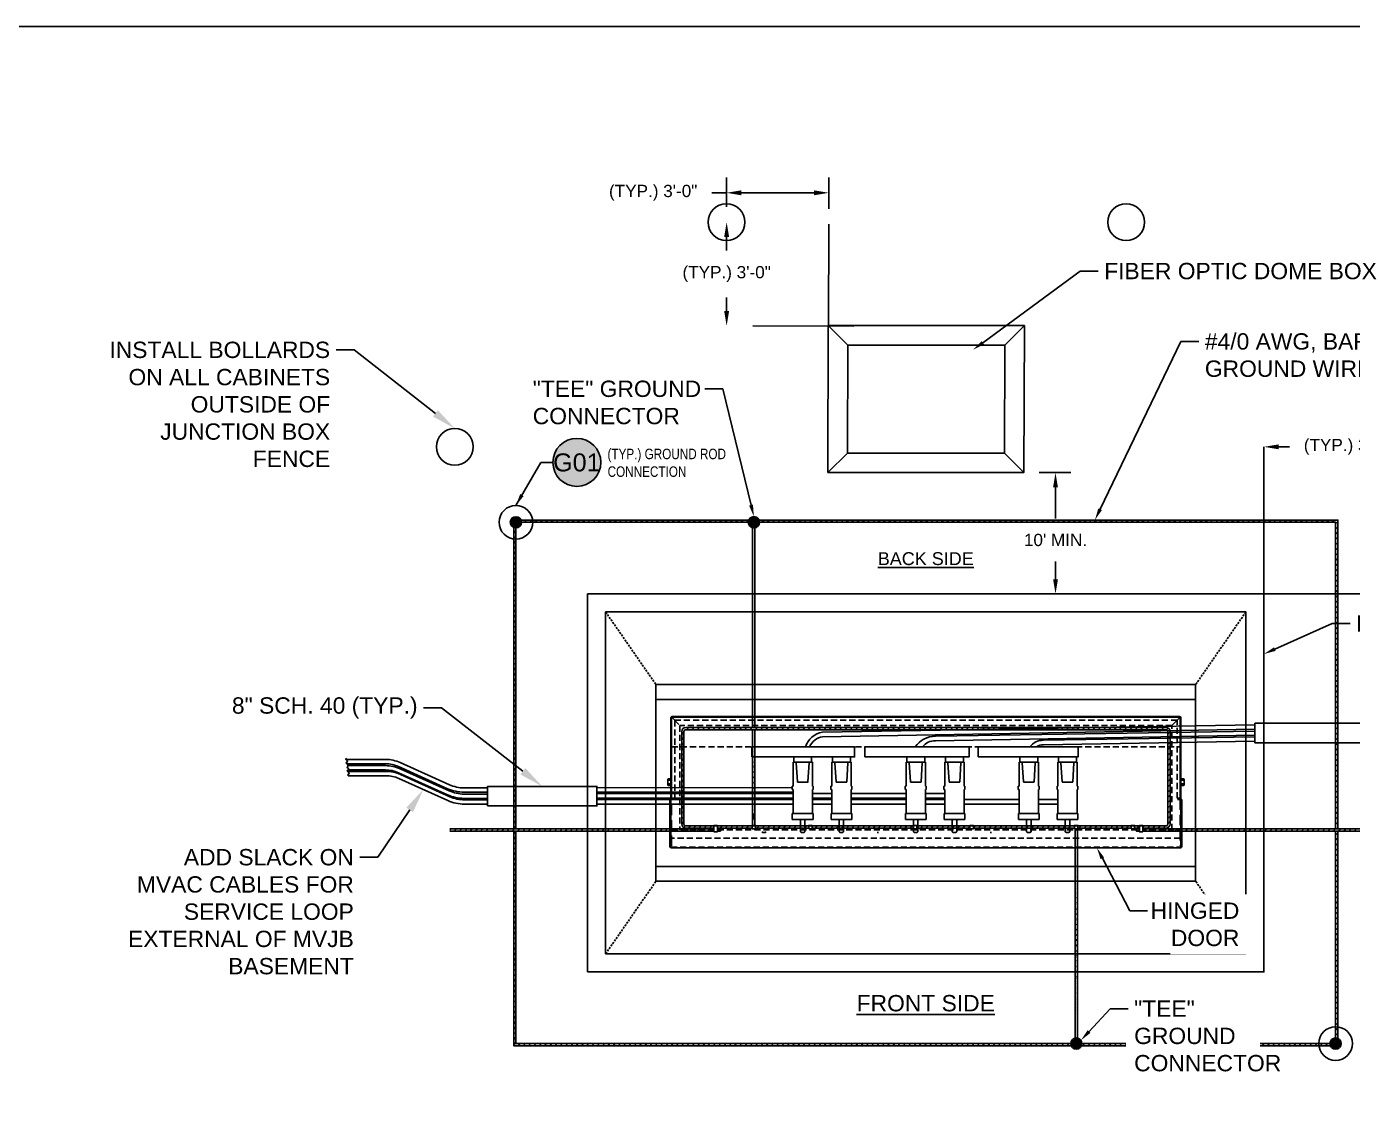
# Model space of a CAD drawing. Header units: feet. Extents: x -689 to 1837, y -511 to 1546.
# Drawn here: x 250.2 to 412.5, y 745.8 to 877.4 of the extents above; entities that cross this region are included whole.
import ezdxf
from ezdxf import colors
from ezdxf.entities.mleader import LeaderData, LeaderLine
from ezdxf.enums import TextEntityAlignment as Align
from ezdxf.math import Vec2, Vec3

# ---------------------------------------------------------------- set-up
doc = ezdxf.new("R2010")
doc.units = ezdxf.units.FT
doc.header["$MEASUREMENT"] = 0
doc.set_wipeout_variables(frame=1)
doc.linetypes.add('HIDDEN', pattern=[0.375, 0.25, -0.125])
for name, color, linetype in [('E-CABL-ACF', 1, 'AC_CABLE_FEEDER'), ('E-CABL-UG4', 64, 'GROUND_WIRE_G4'), ('E-COND-PVC', 4, 'Continuous'), ('E-DETL', 7, 'Continuous'), ('E-DETL-6', 7, 'Continuous'), ('E-EQPM-ENCL', 8, 'Continuous'), ('E-EQPM-HRDW', 16, 'Continuous'), ('E-GRND', 3, 'Continuous'), ('G-ANNO-TEXT', 1, 'Continuous'), ('XREF', 7, 'Continuous')]:
    doc.layers.add(name, color=color, linetype=linetype)
doc.layers.add('G-NPLT', color=67, linetype='Continuous', plot=False)
doc.styles.add('FSLR_SubTitle', font='arial.ttf', dxfattribs={"height": 0.1875})
doc.styles.add('NEI-A', font='arial.ttf')
doc.styles.get("Standard").update_dxf_attribs({"font": 'arial.ttf'})
doc.linetypes.add('AC_CABLE_FEEDER', pattern='A,0.2,-0.05,0,-0.05,0.2,-0.12,["ACF",Standard,S=0.1,R=0,X=-0.05,Y=-0.05],-0.3,0.2,-0.05,0,-0.05', length=1.22)
doc.linetypes.add('GROUND_WIRE_G4', pattern='A,1,-0.2,["G4",Standard,S=0.1,R=0,X=-0.1,Y=-0.05],-0.2', length=1.4)
doc.dimstyles.new('NEI-A', dxfattribs={"dimtxt": 0.1, "dimasz": 0.125, "dimexe": 0.0625, "dimexo": 0.0625, "dimgap": 0.0625, "dimtad": 0, "dimtih": 1, "dimtoh": 1, "dimdec": 4, "dimzin": 3, "dimdsep": 46, "dimlunit": 4, "dimtxsty": 'NEI-A', "dimcen": 0, "dimadec": 0, "dimazin": 0, "dimtfac": 0.75, "dimtdec": 4, "dimtofl": 0, "dimtmove": 0, "dimatfit": 3, "dimfxl": 1, "dimfrac": 1, "dimtolj": 1, "dimtzin": 0, "dimarcsym": 0})
pattern_1 = [(45, (339.8235, 661.44634), (-0.3229016, 0.3229016), [])]

# ---------------------------------------------------------------- blocks, each defined once
blk = doc.blocks.new('*U5')
blk.add_wipeout([(0, 0.1), (0.58, 0.1), (0.58, -0.97), (0, -0.97)])
at = {"layer": 'E-GRND'}
blk.add_lwpolyline([(0, 0.1), (0.58, 0.1), (0.58, -0.97), (0, -0.97)], close=True, dxfattribs=at)
blk = doc.blocks.new('*U4')
blk.add_wipeout([(0, -0.48), (0.58, -0.48), (0.58, 0.1), (0, 0.1)])
at = {"layer": 'E-GRND'}
blk.add_lwpolyline([(0, -0.48), (0.58, -0.48), (0.58, 0.1), (0, 0.1)], close=True, dxfattribs=at)
blk = doc.blocks.new('GRND_ROD')
at = {"linetype": 'Continuous'}
h = blk.add_hatch(color=256, dxfattribs=at)
edge = h.paths.add_edge_path()
edge.add_arc((0, 0), 0.0312, 0, 360)
for radius in [0.0937, 0.0312]:
    blk.add_circle((0, 0), radius, dxfattribs=at)
blk = doc.blocks.new('*D24')
at = {"layer": 'Defpoints', "color": 0, "transparency": 16777216}
for p in [(401.64, 825.91), (420.92, 825.91), (420.92, 825.91)]:
    blk.add_point(p, dxfattribs=at)
at = {"layer": 'G-ANNO-TEXT', "color": 0, "lineweight": -2, "transparency": 16777216}
for p, q in [((403.44, 825.91), (404.76, 825.91)), ((419.12, 825.91), (419.09, 825.91))]:
    blk.add_line(p, q, dxfattribs=at)
at = {"layer": 'G-ANNO-TEXT', "color": 0, "transparency": 16777216}
for points in [[(403.44, 826.21), (403.44, 825.61), (401.64, 825.91)], [(419.12, 826.21), (419.12, 825.61), (420.92, 825.91)]]:
    blk.add_solid(points, dxfattribs=at)
at = {"layer": 'G-ANNO-TEXT', "color": 0, "transparency": 16777216, "insert": (411.92, 825.91), "char_height": 1.5, "attachment_point": 5, "style": 'NEI-A'}
blk.add_mtext('\\A1;(TYP.) 3\'-0"', dxfattribs=at)
blk = doc.blocks.new('*D29')
at = {"layer": 'Defpoints', "color": 0, "transparency": 16777216}
for p in [(372.25, 822.75), (370.73, 807.91), (376.13, 807.91)]:
    blk.add_point(p, dxfattribs=at)
at = {"layer": 'G-ANNO-TEXT', "color": 0, "lineweight": -2, "transparency": 16777216}
for p, q in [((374.12, 822.75), (378, 822.75)), ((376.13, 820.95), (376.13, 817.14)), ((376.13, 809.71), (376.13, 811.86)), ((372.6, 807.91), (378, 807.91))]:
    blk.add_line(p, q, dxfattribs=at)
at = {"layer": 'G-ANNO-TEXT', "color": 0, "transparency": 16777216}
for points in [[(375.83, 820.95), (376.43, 820.95), (376.13, 822.75)], [(375.83, 809.71), (376.43, 809.71), (376.13, 807.91)]]:
    blk.add_solid(points, dxfattribs=at)
at = {"layer": 'G-ANNO-TEXT', "color": 0, "transparency": 16777216, "insert": (376.13, 814.5), "char_height": 1.5, "attachment_point": 5, "style": 'NEI-A'}
blk.add_mtext("\\A1;10' MIN.", dxfattribs=at)
blk = doc.blocks.new('*D30')
at = {"layer": 'Defpoints', "color": 0, "transparency": 16777216}
for p in [(348.38, 857), (335.86, 853.4), (348.38, 853.18)]:
    blk.add_point(p, dxfattribs=at)
at = {"layer": 'G-ANNO-TEXT', "color": 0, "lineweight": -2, "transparency": 16777216}
for p, q in [((335.86, 855.27), (335.86, 858.87)), ((348.38, 855.05), (348.38, 858.87)), ((335.86, 857), (334.06, 857)), ((346.58, 857), (337.66, 857))]:
    blk.add_line(p, q, dxfattribs=at)
at = {"layer": 'G-ANNO-TEXT', "color": 0, "transparency": 16777216}
for points in [[(337.66, 857.3), (337.66, 856.7), (335.86, 857)], [(346.58, 857.3), (346.58, 856.7), (348.38, 857)]]:
    blk.add_solid(points, dxfattribs=at)
at = {"layer": 'G-ANNO-TEXT', "color": 0, "transparency": 16777216, "insert": (326.89, 857), "char_height": 1.5, "attachment_point": 5, "style": 'NEI-A'}
blk.add_mtext('\\A1;(TYP.) 3\'-0"', dxfattribs=at)
blk = doc.blocks.new('*D31')
at = {"layer": 'Defpoints', "color": 0, "transparency": 16777216}
for p in [(335.86, 853.4), (335.88, 840.73), (335.88, 840.73)]:
    blk.add_point(p, dxfattribs=at)
at = {"layer": 'G-ANNO-TEXT', "color": 0, "lineweight": -2, "transparency": 16777216}
for p, q in [((337.74, 853.4), (337.76, 853.4)), ((335.88, 851.6), (335.88, 849.92)), ((335.88, 842.53), (335.88, 844.2))]:
    blk.add_line(p, q, dxfattribs=at)
at = {"layer": 'G-ANNO-TEXT', "color": 0, "transparency": 16777216}
for points in [[(335.58, 851.6), (336.18, 851.6), (335.88, 853.4)], [(335.58, 842.53), (336.18, 842.53), (335.88, 840.73)]]:
    blk.add_solid(points, dxfattribs=at)
at = {"layer": 'G-ANNO-TEXT', "color": 0, "transparency": 16777216, "insert": (335.88, 847.06), "char_height": 1.5, "attachment_point": 5, "style": 'NEI-A'}
blk.add_mtext('\\A1;(TYP.) 3\'-0"', dxfattribs=at)
blk = doc.blocks.new('*U14')
h = blk.add_hatch(color=255)
h.dxf.hatch_style = 1
edge = h.paths.add_edge_path()
edge.add_arc((0.375, 0), 0.25, 0, 360)
at = {"color": 7, "linetype": 'Continuous'}
blk.add_line((0.125, 0), (0, 0), dxfattribs=at)
at = {"color": 153}
blk.add_circle((0.375, 0), 0.25, dxfattribs=at)
at = {"color": 7, "style": 'NEI-A', "width": 0.8}
for tag, p in [('DETAIL_TITLE_001', (0.701, 0.033)), ('DETAIL_TITLE_002', (0.701, -0.151))]:
    blk.add_attdef(tag, p, '', height=0.109, dxfattribs=at)
at = {"color": 153, "style": 'NEI-A'}
blk.add_attdef('DETAIL_NO', text='', height=0.188, dxfattribs=at).set_placement((0.375, 0), align=Align.MIDDLE_CENTER)
at = {"color": 6, "style": 'NEI-A', "width": 0.8}
blk.add_attdef('(EXXXX)_001', (0.699, -0.44), '', height=0.109, dxfattribs=at)
at = {"color": 7, "linetype": 'Continuous'}
blk.add_leader([(-0.261, -0.449), (0, 0)], dimstyle='NEI-A', override={"dimgap": 0.046875, "dimtad": 0, "dimclrd": 7, "dimfrac": 1}, dxfattribs=at)

msp = doc.modelspace()

# ---------------------------------------------------------------- hatches: boundary and pattern name
at = {"layer": 'E-CABL-UG4', "linetype": 'Continuous'}
h = msp.add_hatch(dxfattribs=at)
h.set_pattern_fill('ANSI31', color=256, scale=3.653215)
h.set_pattern_definition([(45, (278.89617, 697.23076), (-0.3229016, 0.3229016), [])])
h.paths.add_polyline_path([(330.88947, 791.56632, 0.414213562), (330.38715, 791.06401), (330.38715, 779.73904, 0.414213562), (330.88947, 779.23672), (389.64067, 779.23672, 0.414213562), (390.14299, 779.73904), (390.14299, 791.06401, 0.414213562), (389.64067, 791.56632)])
h.paths.add_polyline_path([(389.64067, 791.29233, -0.414213562), (389.869, 791.06401), (389.869, 779.73904, -0.414213562), (389.64067, 779.51071), (330.88947, 779.51071, -0.414213562), (330.66114, 779.73904), (330.66114, 791.06401, -0.414213562), (330.88947, 791.29233)], flags=16)
at = {"layer": 'E-DETL-6'}
h = msp.add_hatch(dxfattribs=at)
h.set_pattern_fill('ANSI31', color=64, scale=3.653215)
h.set_pattern_definition([(45, (339.8235, 710.39457), (-0.3229016, 0.3229016), [])])
h.paths.add_polyline_path([(386.02363, 779.14539), (410.68069, 779.14539), (410.68069, 816.94899), (309.81713, 816.94899), (309.81713, 752.60503), (410.68069, 752.60503), (410.68069, 778.8714), (386.02363, 778.8714)])
h.paths.add_polyline_path([(386.02363, 779.14539), (410.4067, 779.14539), (410.4067, 816.675), (310.09113, 816.675), (310.09113, 752.87902), (410.4067, 752.87902), (410.4067, 778.8714), (386.02363, 778.8714)], flags=17)
h = msp.add_hatch(dxfattribs=at)
h.set_pattern_fill('ANSI31', color=64, scale=3.653215)
h.set_pattern_definition([(45, (282.16425, 624.16647), (-0.3229016, 0.3229016), [])])
edge = h.paths.add_edge_path()
edge.add_line((335.1124, 778.8714), (335.1124, 779.14539))
edge.add_line((335.1124, 779.14539), (301.98935, 779.14539))
edge.add_arc((302.03859, 779.0769), 0.08436, 125.7114329, 234.2885671)
edge.add_arc((301.94011, 778.9399), 0.08436, -54.2885671, 54.2885671, ccw=False)
edge.add_line((301.98935, 778.8714), (335.1124, 778.8714))
at = {"layer": 'E-GRND'}
h = msp.add_hatch(color=256, dxfattribs=at)
edge = h.paths.add_edge_path()
edge.add_arc((339.2127, 816.675), 0.6868, 0, 360)
h = msp.add_hatch(color=256, dxfattribs=at)
edge = h.paths.add_edge_path()
edge.add_arc((378.67455, 752.87902), 0.6868, 0, 360)

# ---------------------------------------------------------------- linework, layer by layer
at = {"layer": 'E-CABL-ACF', "linetype": 'Continuous'}
msp.add_line((344.009, 782.18811), (319.99595, 782.18676), dxfattribs=at)
at = {"layer": 'E-CABL-ACF', "linetype": 'Continuous', "flags": 128}
for points in [[(347.59878, 790.97926), (400.53257, 791.88444)], [(347.60834, 790.43136), (400.53257, 791.35469)], [(361.43763, 790.48994), (400.53257, 791.12921)], [(361.44719, 789.94204), (400.53257, 790.59932)], [(343.90861, 784.19888), (319.99595, 784.17919)], [(344.009, 783.65093), (319.99595, 783.64897)], [(339.33786, 783.46739), (319.99595, 783.42496)], [(339.33786, 782.91923), (319.99595, 782.89452)], [(339.33786, 782.73596), (319.99595, 782.71715)], [(344.009, 783.4676), (339.33786, 783.46739)], [(344.009, 782.91951), (339.33786, 782.91923)], [(344.009, 782.7362), (339.33786, 782.73596)], [(348.74526, 783.46782), (346.37229, 783.46771)], [(348.74526, 782.91979), (346.37229, 782.91965)], [(348.74526, 782.73645), (346.37229, 782.73632)], [(348.74526, 782.18838), (346.37229, 782.18825)], [(357.84332, 783.46823), (351.10854, 783.46792)], [(357.84332, 782.92034), (351.10854, 782.91994)], [(357.84332, 782.73691), (351.10854, 782.73657)], [(357.84332, 782.18889), (351.10854, 782.18851)], [(362.57958, 783.46845), (360.2066, 783.46834)], [(362.57958, 782.92062), (360.2066, 782.92048)], [(362.57958, 782.73716), (360.2066, 782.73703)], [(362.57958, 782.18916), (360.2066, 782.18903)], [(371.67764, 782.73762), (364.94286, 782.73728)], [(371.67764, 782.18967), (364.94286, 782.18929)], [(376.4139, 782.73787), (374.04092, 782.73775)], [(376.4139, 782.18994), (374.04092, 782.18981)]]:
    msp.add_lwpolyline(points, dxfattribs=at)
for points in [[(372.98419, 789.18262, -0.247160523), (374.65674, 789.98981), (400.53257, 790.42329)], [(373.81331, 789.18262, -0.197813242), (374.66906, 789.44196), (400.53257, 789.89318)]]:
    msp.add_lwpolyline(points, format="xyb", dxfattribs=at)
at = {"layer": 'E-CABL-ACF', "linetype": 'Continuous'}
for centre, radius, start, end in [((348.02888, 788.40973), 2.60527, 99.502345, 162.7427072), ((347.99935, 788.28979), 2.17698, 100.3470904, 155.7872494), ((361.41543, 787.52453), 2.96549, 89.5709828, 146.0044923), ((361.40407, 787.9529), 1.98961, 88.7579637, 141.8245493)]:
    msp.add_arc(centre, radius, start, end, dxfattribs=at)
at = {"layer": 'E-CABL-UG4', "linetype": 'Continuous', "flags": 128}
for points in [[(339.06386, 791.56632), (339.06386, 816.675)], [(339.33786, 791.56632), (339.33786, 816.675)]]:
    msp.add_lwpolyline(points, dxfattribs=at)
msp.add_lwpolyline([(389.64067, 779.23672, 0.414213562), (390.14299, 779.73904), (390.14299, 791.06401, 0.414213562), (389.64067, 791.56632), (330.88947, 791.56632, 0.414213562), (330.38715, 791.06401), (330.38715, 779.73904, 0.414213562), (330.88947, 779.23672)], format="xyb", close=True, dxfattribs=at)
at = {"layer": 'E-COND-PVC'}
for points in [[(400.53257, 789.68951), (413.90142, 789.68951), (413.90142, 792.07571), (400.53257, 792.07571)], [(306.6271, 781.96664), (319.99595, 781.96664), (319.99595, 784.35284), (306.6271, 784.35284)]]:
    msp.add_lwpolyline(points, close=True, dxfattribs=at)
at = {"layer": 'E-DETL', "color": 41}
for p, q in [((344.009, 784.37895), (344.009, 787.31954)), ((344.009, 787.31954), (346.37229, 787.31954)), ((346.37229, 784.37895), (346.37229, 787.31954)), ((348.74526, 784.37895), (348.74526, 787.31954)), ((348.74526, 787.31954), (351.10854, 787.31954)), ((351.10854, 784.37895), (351.10854, 787.31954)), ((357.84332, 784.37895), (357.84332, 787.31954)), ((357.84332, 787.31954), (360.2066, 787.31954)), ((360.2066, 784.37895), (360.2066, 787.31954)), ((362.57958, 784.37895), (362.57958, 787.31954)), ((362.57958, 787.31954), (364.94286, 787.31954)), ((364.94286, 784.37895), (364.94286, 787.31954)), ((371.67764, 784.37895), (371.67764, 787.31954)), ((371.67764, 787.31954), (374.04092, 787.31954)), ((374.04092, 784.37895), (374.04092, 787.31954)), ((376.4139, 784.37895), (376.4139, 787.31954)), ((376.4139, 787.31954), (378.77718, 787.31954)), ((378.77718, 784.37895), (378.77718, 787.31954)), ((343.90861, 783.95803), (343.90861, 784.37895)), ((343.90861, 784.37895), (344.009, 784.37895)), ((344.009, 783.95803), (343.90861, 783.95803)), ((344.009, 781.01745), (344.009, 783.95803)), ((346.47268, 784.37895), (346.37229, 784.37895)), ((346.37229, 781.01745), (346.37229, 783.95803)), ((346.37229, 783.95803), (346.47268, 783.95803)), ((346.47268, 783.95803), (346.47268, 784.37895)), ((348.64487, 783.95803), (348.64487, 784.37895)), ((348.64487, 784.37895), (348.74526, 784.37895)), ((348.74526, 783.95803), (348.64487, 783.95803)), ((348.74526, 781.01745), (348.74526, 783.95803)), ((351.20894, 784.37895), (351.10854, 784.37895)), ((351.10854, 781.01745), (351.10854, 783.95803)), ((351.10854, 783.95803), (351.20894, 783.95803)), ((351.20894, 783.95803), (351.20894, 784.37895)), ((357.74293, 783.95803), (357.74293, 784.37895)), ((357.74293, 784.37895), (357.84332, 784.37895)), ((357.84332, 783.95803), (357.74293, 783.95803)), ((357.84332, 781.01745), (357.84332, 783.95803)), ((360.307, 784.37895), (360.2066, 784.37895)), ((360.2066, 781.01745), (360.2066, 783.95803)), ((360.2066, 783.95803), (360.307, 783.95803)), ((360.307, 783.95803), (360.307, 784.37895)), ((362.47918, 783.95803), (362.47918, 784.37895)), ((362.47918, 784.37895), (362.57958, 784.37895)), ((362.57958, 783.95803), (362.47918, 783.95803)), ((362.57958, 781.01745), (362.57958, 783.95803)), ((365.04325, 784.37895), (364.94286, 784.37895)), ((364.94286, 781.01745), (364.94286, 783.95803)), ((364.94286, 783.95803), (365.04325, 783.95803)), ((365.04325, 783.95803), (365.04325, 784.37895)), ((371.57725, 783.95803), (371.57725, 784.37895)), ((371.57725, 784.37895), (371.67764, 784.37895)), ((371.67764, 783.95803), (371.57725, 783.95803)), ((371.67764, 781.01745), (371.67764, 783.95803)), ((374.14131, 784.37895), (374.04092, 784.37895)), ((374.04092, 781.01745), (374.04092, 783.95803)), ((374.04092, 783.95803), (374.14131, 783.95803)), ((374.14131, 783.95803), (374.14131, 784.37895)), ((376.3135, 783.95803), (376.3135, 784.37895)), ((376.3135, 784.37895), (376.4139, 784.37895)), ((376.4139, 783.95803), (376.3135, 783.95803)), ((376.4139, 781.01745), (376.4139, 783.95803)), ((378.87757, 784.37895), (378.77718, 784.37895)), ((378.77718, 781.01745), (378.77718, 783.95803)), ((378.77718, 783.95803), (378.87757, 783.95803)), ((378.87757, 783.95803), (378.87757, 784.37895)), ((343.91633, 781.01745), (346.46496, 781.01745)), ((343.91633, 780.28761), (343.91633, 781.01745)), ((348.65258, 781.01745), (351.20122, 781.01745)), ((348.65258, 780.28761), (348.65258, 781.01745)), ((351.20122, 781.01745), (351.20122, 780.28761)), ((357.75064, 781.01745), (360.29928, 781.01745)), ((357.75064, 780.28761), (357.75064, 781.01745)), ((360.29928, 781.01745), (360.29928, 780.28761)), ((362.4869, 781.01745), (365.03554, 781.01745)), ((362.4869, 780.28761), (362.4869, 781.01745)), ((371.58496, 781.01745), (374.1336, 781.01745)), ((371.58496, 780.28761), (371.58496, 781.01745)), ((374.1336, 781.01745), (374.1336, 780.28761)), ((376.32122, 781.01745), (378.86986, 781.01745)), ((376.32122, 780.28761), (376.32122, 781.01745)), ((348.65258, 780.28761), (351.20122, 780.28761)), ((374.1336, 780.28761), (371.58496, 780.28761))]:
    msp.add_line(p, q, dxfattribs=at)
at = {"layer": 'E-DETL', "color": 41, "linetype": 'Continuous', "flags": 128}
for points in [[(346.28489, 787.88317), (346.26828, 787.93291), (346.21854, 787.94943), (344.16275, 787.94943), (344.11301, 787.93291), (344.0964, 787.88317)], [(346.28489, 787.88317), (346.28489, 787.38579), (346.26828, 787.33605), (346.21854, 787.31954), (344.16275, 787.31954), (344.11301, 787.33605), (344.0964, 787.38579), (344.0964, 787.88317)], [(351.02115, 787.88317), (351.00454, 787.93291), (350.9548, 787.94943), (348.89901, 787.94943), (348.84927, 787.93291), (348.83266, 787.88317)], [(351.02115, 787.88317), (351.02115, 787.38579), (351.00454, 787.33605), (350.9548, 787.31954), (348.89901, 787.31954), (348.84927, 787.33605), (348.83266, 787.38579), (348.83266, 787.88317)], [(360.11921, 787.88317), (360.1026, 787.93291), (360.05286, 787.94943), (357.99707, 787.94943), (357.94733, 787.93291), (357.93072, 787.88317)], [(360.11921, 787.88317), (360.11921, 787.38579), (360.1026, 787.33605), (360.05286, 787.31954), (357.99707, 787.31954), (357.94733, 787.33605), (357.93072, 787.38579), (357.93072, 787.88317)], [(364.85547, 787.88317), (364.83885, 787.93291), (364.78911, 787.94943), (362.73332, 787.94943), (362.68359, 787.93291), (362.66697, 787.88317)], [(364.85547, 787.88317), (364.85547, 787.38579), (364.83885, 787.33605), (364.78911, 787.31954), (362.73332, 787.31954), (362.68359, 787.33605), (362.66697, 787.38579), (362.66697, 787.88317)], [(373.95353, 787.88317), (373.93691, 787.93291), (373.88718, 787.94943), (371.83138, 787.94943), (371.78165, 787.93291), (371.76503, 787.88317)], [(373.95353, 787.88317), (373.95353, 787.38579), (373.93691, 787.33605), (373.88718, 787.31954), (371.83138, 787.31954), (371.78165, 787.33605), (371.76503, 787.38579), (371.76503, 787.88317)], [(378.68978, 787.88317), (378.67317, 787.93291), (378.62343, 787.94943), (376.56764, 787.94943), (376.5179, 787.93291), (376.50129, 787.88317)], [(378.68978, 787.88317), (378.68978, 787.38579), (378.67317, 787.33605), (378.62343, 787.31954), (376.56764, 787.31954), (376.5179, 787.33605), (376.50129, 787.38579), (376.50129, 787.88317)]]:
    msp.add_lwpolyline(points, dxfattribs=at)
at = {"layer": 'E-DETL', "color": 9, "flags": 128}
for points in [[(344.31197, 787.31954), (344.37822, 787.28631), (344.39483, 787.23657), (344.54404, 784.89887), (344.57717, 784.86574), (345.82063, 784.86574), (345.83724, 784.89887), (345.98646, 787.23657), (346.00307, 787.28631), (346.06932, 787.31954)], [(349.04822, 787.31954), (349.11447, 787.28631), (349.13109, 787.23657), (349.2803, 784.89887), (349.31343, 784.86574), (350.55689, 784.86574), (350.5735, 784.89887), (350.72272, 787.23657), (350.73933, 787.28631), (350.80558, 787.31954)], [(358.14628, 787.31954), (358.21253, 787.28631), (358.22915, 787.23657), (358.37836, 784.89887), (358.41149, 784.86574), (359.65495, 784.86574), (359.67156, 784.89887), (359.82078, 787.23657), (359.83739, 787.28631), (359.90364, 787.31954)], [(362.88254, 787.31954), (362.94879, 787.28631), (362.9654, 787.23657), (363.11462, 784.89887), (363.14775, 784.86574), (364.39121, 784.86574), (364.40782, 784.89887), (364.55704, 787.23657), (364.57365, 787.28631), (364.6399, 787.31954)], [(371.9806, 787.31954), (372.04685, 787.28631), (372.06346, 787.23657), (372.21268, 784.89887), (372.24581, 784.86574), (373.48927, 784.86574), (373.50588, 784.89887), (373.6551, 787.23657), (373.67171, 787.28631), (373.73796, 787.31954)], [(376.71686, 787.31954), (376.78311, 787.28631), (376.79972, 787.23657), (376.94894, 784.89887), (376.98206, 784.86574), (378.22552, 784.86574), (378.24214, 784.89887), (378.39135, 787.23657), (378.40797, 787.28631), (378.47422, 787.31954)]]:
    msp.add_lwpolyline(points, dxfattribs=at)
at = {"layer": 'E-DETL', "color": 41, "flags": 128}
for points in [[(344.91665, 778.77104), (344.91665, 780.28761)], [(349.65291, 778.77104), (349.65291, 780.28761)], [(350.20089, 778.77104), (350.20089, 780.28761)], [(363.48723, 778.77104), (363.48723, 780.28761)], [(364.03521, 778.77104), (364.03521, 780.28761)], [(372.58529, 778.77104), (372.58529, 780.28761)], [(373.13327, 778.77104), (373.13327, 780.28761)], [(377.32155, 778.77104), (377.32155, 780.28761)]]:
    msp.add_lwpolyline(points, dxfattribs=at)
at = {"layer": 'E-DETL', "color": 41}
for centre, start, end in [((349.9269, 779.18706), 236.6312374, 303.3686946), ((354.28871, 779.18706), 270.0000021, 291.5111882), ((363.76122, 779.18706), 236.6312374, 303.3686946), ((368.12302, 779.18706), 270.0000021, 291.5111882), ((372.85928, 779.18706), 236.6312374, 303.3686946)]:
    msp.add_arc(centre, 0.49814, start, end, dxfattribs=at)
at = {"layer": 'E-DETL-6', "color": 64, "linetype": 'Continuous', "flags": 128}
for points in [[(410.68069, 779.14539), (410.68069, 816.94899), (309.81713, 816.94899), (309.81713, 779.14539)], [(410.4067, 779.14539), (410.4067, 816.675), (310.09113, 816.675), (310.09113, 779.14539)], [(301.98935, 778.8714), (335.1124, 778.8714), (335.1124, 779.14539), (301.98935, 779.14539)], [(309.81713, 778.8714), (309.81713, 752.60503), (410.68069, 752.60503), (410.68069, 778.8714)], [(310.09113, 778.8714), (310.09113, 752.87902), (410.4067, 752.87902), (410.4067, 778.8714)]]:
    msp.add_lwpolyline(points, dxfattribs=at)
at = {"layer": 'E-EQPM-ENCL'}
for points in [[(318.85884, 761.64674), (401.63898, 761.64674), (401.63898, 807.90728), (318.85884, 807.90728)], [(321.07167, 763.85956), (399.42616, 763.85956), (399.42616, 805.69445), (321.07167, 805.69445)], [(327.22865, 772.7375), (393.28049, 772.7375), (393.28049, 796.81651), (327.22865, 796.81651)]]:
    msp.add_lwpolyline(points, close=True, dxfattribs=at)
at = {"layer": 'E-EQPM-ENCL', "linetype": 'HIDDEN'}
for points in [[(321.07167, 805.69445), (327.22865, 796.81651)], [(399.42616, 805.69445), (393.28049, 796.81651)], [(321.07167, 763.85956), (327.22865, 772.7375)], [(399.42616, 763.85956), (393.28049, 772.7375)]]:
    msp.add_lwpolyline(points, dxfattribs=at)
at = {"layer": 'E-EQPM-ENCL'}
for points in [[(393.28049, 794.98646), (327.22865, 794.98646)], [(393.28049, 774.55987), (327.22865, 774.55987)]]:
    msp.add_lwpolyline(points, dxfattribs=at)
at = {"layer": 'E-EQPM-ENCL', "color": 7, "ltscale": 5}
for points in [[(391.38431, 777.09039), (391.46728, 777.09039), (391.46728, 792.77452), (391.45067, 792.84088), (391.40093, 792.874), (391.33458, 792.89061), (329.19546, 792.89061), (329.12911, 792.874), (329.07937, 792.84088), (329.06286, 792.77452), (329.06286, 777.09039)], [(329.14572, 782.74397), (329.14572, 792.79114), (329.19546, 792.82426), (391.33458, 792.82426), (391.38431, 792.77452), (391.38431, 782.74397)], [(329.06286, 785.27367), (328.71469, 785.27367), (328.66495, 785.22393), (328.66495, 784.52759), (328.71469, 784.47785), (329.06286, 784.47785)], [(328.66495, 785.22393), (328.70974, 785.10794), (328.66495, 784.99195)], [(328.66495, 784.75957), (328.70974, 784.64358), (328.66495, 784.52759)], [(328.70974, 785.10794), (329.06286, 785.10794)], [(328.70974, 784.64358), (329.06286, 784.64358)], [(391.46728, 785.27367), (391.81545, 785.27367), (391.86519, 785.22393), (391.86519, 784.52759), (391.81545, 784.47785), (391.46728, 784.47785)], [(391.8204, 785.10794), (391.46728, 785.10794)], [(391.8204, 784.64358), (391.46728, 784.64358)], [(391.86519, 785.22393), (391.8204, 785.10794), (391.86519, 784.99195)], [(391.86519, 784.75957), (391.8204, 784.64358), (391.86519, 784.52759)], [(331.19051, 782.74397), (328.94677, 782.74397), (328.94677, 776.95769), (328.96338, 776.89144), (329.06286, 776.8417), (391.46728, 776.8417), (391.51702, 776.85821), (391.56675, 776.89144), (391.58327, 776.95769), (391.58327, 782.74397), (391.04933, 782.74397)]]:
    msp.add_lwpolyline(points, dxfattribs=at)
at = {"layer": 'E-EQPM-ENCL', "linetype": 'HIDDEN', "ltscale": 3}
for points in [[(391.46728, 782.89318), (391.00302, 782.89318), (391.01963, 792.44297), (329.52702, 792.44297), (329.52702, 782.89318), (329.06286, 782.89318)], [(390.37303, 779.03019), (390.37303, 791.79637), (330.15711, 791.79637), (330.15711, 779.03019)], [(329.14572, 789.18262), (391.38431, 789.18262)], [(329.02964, 782.74397), (329.02964, 776.92456), (329.06286, 776.90795), (391.46728, 776.90795), (391.5004, 776.92456), (391.5004, 782.74397)], [(329.14572, 779.03019), (391.38431, 779.03019)], [(391.38431, 778.0022), (329.14572, 778.0022)]]:
    msp.add_lwpolyline(points, dxfattribs=at)
at = {"layer": 'E-EQPM-ENCL', "linetype": 'HIDDEN', "ltscale": 5}
for points in [[(329.18358, 792.81635), (330.15711, 791.79637)], [(390.37303, 791.79637), (391.36775, 792.79109)], [(329.06286, 777.09039), (329.14572, 777.09039), (329.14572, 782.74397)], [(391.38431, 782.74397), (391.38431, 777.09039)]]:
    msp.add_lwpolyline(points, dxfattribs=at)
at = {"layer": 'E-EQPM-ENCL'}
for centre in [(335.86095, 853.39674), (384.77654, 853.39674), (302.6094, 825.90728)]:
    msp.add_circle(centre, 2.25, dxfattribs=at)
at = {"layer": 'E-EQPM-HRDW'}
for points in [[(350.69365, 838.35664), (348.31844, 840.74887)], [(350.65799, 825.1411), (348.24861, 822.74887)], [(369.87401, 825.1411), (372.24922, 822.74887)]]:
    msp.add_lwpolyline(points, dxfattribs=at)
at = {"layer": 'E-GRND'}
for centre in [(339.2127, 816.675), (378.67455, 752.87902)]:
    msp.add_circle(centre, 0.6868, dxfattribs=at)
at = {"layer": 'G-ANNO-TEXT', "flags": 128}
for points in [[(348.37576, 853.17887), (348.32781, 840.8187)], [(351.43604, 840.67904), (339.07587, 840.72699)], [(401.63898, 807.90728), (401.63898, 825.90728)], [(401.63898, 807.90728), (420.92183, 807.90728)]]:
    msp.add_lwpolyline(points, dxfattribs=at)
at = {"layer": 'G-ANNO-TEXT'}
for points in [[(289.35337, 787.80957), (289.25142, 787.67059), (289.48613, 787.45362), (289.30208, 787.19984), (289.47306, 787.04328)], [(289.47306, 787.04328), (289.58049, 786.9227), (289.42943, 786.64995), (289.65498, 786.48098), (289.45107, 786.20302), (289.68578, 785.98604), (289.50174, 785.73227), (289.67272, 785.57571)]]:
    msp.add_lwpolyline(points, dxfattribs=at)
at = {"layer": 'G-NPLT'}
msp.add_lwpolyline([(0, 877.3502), (496, 877.3502), (496, 436.069), (0, 436.069)], close=True, dxfattribs=at)
at = {"layer": 'XREF'}
for points in [[(338.97885, 787.95486), (351.53683, 787.95486), (351.53683, 789.18262), (338.97885, 789.18262)], [(352.81316, 787.95486), (365.54541, 787.95486), (365.54541, 789.18262), (352.81316, 789.18262)], [(366.64748, 787.95486), (378.89971, 787.95486), (378.89971, 789.18262), (366.64748, 789.18262)]]:
    msp.add_lwpolyline(points, close=True, dxfattribs=at)

# ---------------------------------------------------------------- block references
at = {"layer": 'E-GRND', "xscale": 21.97774015987638, "yscale": 21.97774015987638, "zscale": 21.97774015987638, "rotation": 270}
for p in [(310.09113, 816.675), (410.4067, 752.87902)]:
    msp.add_blockref('GRND_ROD', p, dxfattribs=at)
at = {"layer": 'G-ANNO-TEXT'}
ref = msp.add_blockref('*U14', (313.1485, 824.00277), dxfattribs=dict(at, xscale=11.736022391656, yscale=11.736022391656, zscale=11.736022391656))
ref.add_attrib('DETAIL_NO', 'G01', dxfattribs={"layer": '0', "color": 153, "height": 2.200504, "style": 'NEI-A'}).set_placement((317.54951, 824.00277), align=Align.MIDDLE_CENTER)
ref.add_attrib('DETAIL_TITLE_001', '(TYP.) GROUND ROD', (321.2984, 824.39588), dxfattribs={"layer": '0', "color": 7, "height": 1.2836274, "style": 'NEI-A', "width": 0.8})
ref.add_attrib('DETAIL_TITLE_002', 'CONNECTION', (321.31381, 822.23373), dxfattribs={"layer": '0', "color": 7, "height": 1.283627, "style": 'NEI-A', "width": 0.8})

# ---------------------------------------------------------------- texts
at = {"layer": 'G-ANNO-TEXT', "attachment_point": 5}
for s, width, insert, char_height, style in [('{\\LBACK SIDE}', 21.3304224, (360.24891, 812.21325), 1.5748859, 'FSLR_SubTitle'), ('{\\LFRONT SIDE }', 21.6924528, (360.24891, 757.80321), 2, 'NEI-A')]:
    msp.add_mtext_dynamic_manual_height_columns(s, width=width, gutter_width=4.59342, heights=[0], dxfattribs=dict(at, insert=insert, char_height=char_height, style=style))

# ---------------------------------------------------------------- dimensions: what is measured, and where the dimension line sits
at = {"layer": 'G-ANNO-TEXT'}
for base, p1, p2, picture, middle in [((348.37576, 856.99526), (335.86095, 853.39674), (348.37576, 853.17887), '*D30', (326.89451, 856.99526)), ((420.92183, 825.90728), (401.63898, 825.90728), (420.92183, 825.90728), '*D24', (411.92183, 825.90728))]:
    dim = msp.add_linear_dim(base=base, p1=p1, p2=p2, text='(TYP.) 3\'-0"', dimstyle='NEI-A', override={"dimscale": 30, "dimtxt": 0.05, "dimasz": 0.06}, dxfattribs=at)
    dim.commit()
    dim.dimension.update_dxf_attribs({"geometry": picture, "text_midpoint": middle, "dimtype": 160})
for base, p1, p2, text, picture, middle in [((335.88163, 840.72725), (335.86095, 853.39674), (335.88163, 840.72725), '(TYP.) 3\'-0"', '*D31', (335.88163, 847.062)), ((376.12589, 807.90728), (372.24922, 822.74887), (370.72613, 807.90728), "10' MIN.", '*D29', (376.12589, 814.49625))]:
    dim = msp.add_linear_dim(base=base, p1=p1, p2=p2, angle=90, text=text, dimstyle='NEI-A', override={"dimscale": 30, "dimtxt": 0.05, "dimasz": 0.06}, dxfattribs=at)
    dim.commit()
    dim.dimension.update_dxf_attribs({"geometry": picture, "text_midpoint": middle, "dimtype": 160})

# ---------------------------------------------------------------- next in the draw order: block references
at = {"layer": 'E-DETL-6', "xscale": 0.7306429730208028, "yscale": 0.7306429730208028, "zscale": 0.7306429730208028}
for name, p in [('*U5', (334.32693, 779.51071)), ('*U4', (338.99118, 779.51071)), ('*U4', (345.92315, 779.51071)), ('*U4', (365.65051, 779.51071)), ('*U4', (378.4459, 779.51071)), ('*U4', (385.37787, 779.51071))]:
    msp.add_blockref(name, p, dxfattribs=at)

# ---------------------------------------------------------------- next in the draw order: leaders
at = {"layer": 'G-ANNO-TEXT'}
ml = msp.add_multileader_mtext('Standard', dxfattribs=at)
ml.set_content('\\pxsm1;#4/0 AWG, BARE CU STRANDED GROUND WIRE RING', color=256, style='NEI-A')
ml.set_leader_properties()
ml.build(insert=Vec2(0, 0))
ml.multileader.update_dxf_attribs({"dogleg_length": 3, "arrow_head_size": 1.46129})
ctx = ml.context
ctx.base_point, ctx.char_height, ctx.arrow_head_size, ctx.landing_gap_size, ctx.plane_origin = Vec3(393.67557, 838.79185), 2, 1.46129, 0.73064, Vec3(355.90082, 797.17161)
notes = []
notes.append((ctx, [(0, (1, 1, 0), (391.48364, 838.79185), (1, 0), 2.19193, [(0, [(380.95025, 816.94899)], 0, [])])]))
ctx.mtext.insert, ctx.mtext.width, ctx.mtext.line_spacing_factor, ctx.mtext.flow_direction = Vec3(394.40621, 839.80891), 45.4352473, 0.6, 5
ctx.mtext.has_bg_fill, ctx.mtext.bg_color, ctx.mtext.bg_scale_factor, ctx.mtext.bg_transparency, ctx.mtext.use_window_bg_color = 1, -1073741824, 1.5, 0, 1
ml = msp.add_multileader_mtext('Standard', dxfattribs=at)
ml.set_content('\\pxsm1,qr;INSTALL BOLLARDS ON ALL CABINETS OUTSIDE OF JUNCTION BOX FENCE', color=256, style='NEI-A')
ml.set_leader_properties()
ml.build(insert=Vec2(0, 0))
ml.multileader.update_dxf_attribs({"dogleg_length": 2.19193, "arrow_head_size": 3})
ctx = ml.context
ctx.base_point, ctx.char_height, ctx.arrow_head_size, ctx.landing_gap_size, ctx.plane_origin = Vec3(260.01528, 837.76096), 2, 3, 0.73064, Vec3(269.24576, 823.09689)
ctx.text_align_type = 2
notes.append((ctx, [(1, (1, 1, 0), (290.28105, 837.76096), (-1, 0), 2.19193, [(0, [(302.6094, 828.15728)], 0, [])])]))
ctx.mtext.insert, ctx.mtext.width, ctx.mtext.alignment, ctx.mtext.line_spacing_factor, ctx.mtext.flow_direction = Vec3(287.35848, 838.77801), 27.763125, 3, 0.6, 5
ctx.mtext.has_bg_fill, ctx.mtext.bg_color, ctx.mtext.bg_scale_factor, ctx.mtext.bg_transparency, ctx.mtext.use_window_bg_color = 1, -1073741824, 1.5, 0, 1
ml = msp.add_multileader_mtext('Standard', dxfattribs=at)
ml.set_content('\\pxsm1;"TEE" GROUND CONNECTOR', color=256, style='NEI-A')
ml.set_leader_properties()
ml.build(insert=Vec2(0, 0))
ml.multileader.update_dxf_attribs({"dogleg_length": 3, "arrow_head_size": 1.46129})
ctx = ml.context
ctx.base_point, ctx.char_height, ctx.arrow_head_size, ctx.landing_gap_size, ctx.plane_origin = Vec3(311.41991, 832.99627), 2, 1.46129, 0.73064, Vec3(318.39377, 797.17161)
notes.append((ctx, [(1, (1, 1, 0), (335.40737, 832.99627), (-1, 0), 2.19193, [(0, [(339.2127, 817.3618)], 0, [])])]))
ctx.mtext.insert, ctx.mtext.width, ctx.mtext.defined_height, ctx.mtext.line_spacing_factor, ctx.mtext.flow_direction = Vec3(312.15055, 834.01332), 21.1877388, 5.10369, 0.6, 5
ctx.mtext.has_bg_fill, ctx.mtext.bg_color, ctx.mtext.bg_scale_factor, ctx.mtext.bg_transparency, ctx.mtext.use_window_bg_color = 1, -1073741824, 1.5, 0, 1
ml = msp.add_multileader_mtext('Standard', dxfattribs=at)
ml.set_content('\\pxsm1;FIBERGLASS RISER ', color=256, style='NEI-A')
ml.set_leader_properties()
ml.build(insert=Vec2(0, 0))
ml.multileader.update_dxf_attribs({"dogleg_length": 3, "arrow_head_size": 1.46129})
ctx = ml.context
ctx.base_point, ctx.char_height, ctx.arrow_head_size, ctx.landing_gap_size, ctx.plane_origin = Vec3(412.18232, 804.27264), 2, 1.46129, 0.73064, Vec3(380.4062, 780.22699)
notes.append((ctx, [(0, (1, 1, 0), (409.99039, 804.27264), (1, 0), 2.19193, [(0, [(401.63898, 800.55911)], 0, [])])]))
ctx.mtext.insert, ctx.mtext.width, ctx.mtext.line_spacing_factor, ctx.mtext.flow_direction = Vec3(412.91296, 805.28969), 33.5387814, 0.6, 5
ctx.mtext.has_bg_fill, ctx.mtext.bg_color, ctx.mtext.bg_scale_factor, ctx.mtext.bg_transparency, ctx.mtext.use_window_bg_color = 1, -1073741824, 1.5, 0, 1
ml = msp.add_multileader_mtext('Standard', dxfattribs=at)
ml.set_content('\\pxsm1,qr;ADD SLACK ON MVAC CABLES FOR SERVICE LOOP EXTERNAL OF MVJB BASEMENT', color=256, style='NEI-A')
ml.set_leader_properties()
ml.build(insert=Vec2(0, 0))
ml.multileader.update_dxf_attribs({"dogleg_length": 3, "arrow_head_size": 3})
ctx = ml.context
ctx.base_point, ctx.char_height, ctx.arrow_head_size, ctx.landing_gap_size, ctx.plane_origin = Vec3(262.25793, 775.66956), 2, 3, 0.73064, Vec3(226.37405, 773.30841)
ctx.text_align_type = 2
notes.append((ctx, [(1, (1, 1, 0), (293.17581, 775.66956), (-1, 0), 2.19193, [(0, [(298.76605, 783.96192)], 0, [])])]))
ctx.mtext.insert, ctx.mtext.width, ctx.mtext.alignment, ctx.mtext.line_spacing_factor, ctx.mtext.flow_direction = Vec3(290.25324, 776.68662), 28.4857481, 3, 0.6, 5
ctx.mtext.has_bg_fill, ctx.mtext.bg_color, ctx.mtext.bg_scale_factor, ctx.mtext.bg_transparency, ctx.mtext.use_window_bg_color = 1, -1073741824, 1.5, 0, 1
ml = msp.add_multileader_mtext('Standard', dxfattribs=at)
ml.set_content('\\pxsm1,qr;HINGED DOOR', color=256, style='NEI-A')
ml.set_leader_properties()
ml.build(insert=Vec2(0, 0))
ml.multileader.update_dxf_attribs({"dogleg_length": 3, "arrow_head_size": 1.46129})
ctx = ml.context
ctx.base_point, ctx.char_height, ctx.arrow_head_size, ctx.landing_gap_size, ctx.plane_origin = Vec3(387.40494, 769.1227), 2, 1.46129, 0.73064, Vec3(449.8309, 742.2695)
ctx.text_align_type = 2
notes.append((ctx, [(1, (1, 1, 0), (385.21301, 769.1227), (1, 0), 2.19193, [(0, [(381.18636, 776.8417)], 0, [])])]))
ctx.mtext.insert, ctx.mtext.width, ctx.mtext.defined_height, ctx.mtext.alignment, ctx.mtext.line_spacing_factor, ctx.mtext.flow_direction = Vec3(398.62944, 770.13975), 7.4311327, 1.99048, 3, 0.6, 5
ctx.mtext.has_bg_fill, ctx.mtext.bg_color, ctx.mtext.bg_scale_factor, ctx.mtext.bg_transparency, ctx.mtext.use_window_bg_color = 1, -1073741824, 1.5, 0, 1
for ctx, leaders in notes:
    for number, flags, end, landing, length, lines in leaders:
        leader = LeaderData()
        leader.index, (leader.has_last_leader_line, leader.has_dogleg_vector, leader.attachment_direction) = number, flags
        leader.last_leader_point, leader.dogleg_vector, leader.dogleg_length = Vec3(end), Vec3(landing), length
        for number, points, colour, breaks in lines:
            line = LeaderLine()
            line.index, line.vertices, line.color, line.breaks = number, Vec3.list(points), colors.encode_raw_color(colour), breaks
            leader.lines.append(line)
        ctx.leaders.append(leader)

# ---------------------------------------------------------------- next in the draw order: hatches: boundary and pattern name
at = {"layer": 'E-DETL-6'}
h = msp.add_hatch(dxfattribs=at)
h.set_pattern_fill('ANSI31', color=64, scale=3.653215)
h.set_pattern_definition(pattern_1)
edge = h.paths.add_edge_path()
edge.add_line((339.33786, 779.58378), (339.33786, 791.29233))
edge.add_line((339.06386, 779.58378), (339.06386, 791.29233))
h = msp.add_hatch(dxfattribs=at)
h.set_pattern_fill('ANSI31', color=64, scale=3.653215)
h.set_pattern_definition(pattern_1)
edge = h.paths.add_edge_path()
edge.add_line((378.80153, 752.87902), (378.80153, 779.16366))
edge.add_line((378.52754, 752.87902), (378.52754, 779.16366))
h = msp.add_hatch(dxfattribs=at)
h.set_pattern_fill('ANSI31', color=64, scale=3.653215)
h.set_pattern_definition([(45, (276.711, 624.16647), (-0.3229016, 0.3229016), [])])
edge = h.paths.add_edge_path()
edge.add_arc((418.75698, 778.9399), 0.08436, 125.7114329, 234.2885671, ccw=False)
edge.add_arc((418.6585, 779.0769), 0.08436, 305.7114329, 414.2885671)
edge.add_line((418.70774, 779.14539), (386.02363, 779.14539))
edge.add_line((386.02363, 779.14539), (386.02363, 778.8714))
edge.add_line((386.02363, 778.8714), (418.70774, 778.8714))

# ---------------------------------------------------------------- next in the draw order: linework, layer by layer
at = {"layer": 'E-CABL-ACF', "linetype": 'Continuous', "flags": 128}
for points in [[(289.27854, 787.64552), (294.13972, 787.64552, -0.106093529), (295.93845, 787.2595), (301.95131, 784.55416, 0.106093529), (303.75004, 784.16815), (306.6271, 784.16815)], [(289.38757, 787.12156), (294.13972, 787.11617, -0.106093529), (295.72126, 786.77676), (301.73411, 784.07142, 0.106093529), (303.75004, 783.6388), (306.6271, 783.6388)], [(289.47236, 786.18334), (294.17809, 786.18334, -0.106093529), (295.97682, 785.79732), (301.98968, 783.09198, 0.106093529), (303.78841, 782.70597), (306.6271, 782.70597)], [(289.56218, 786.88964), (294.12653, 786.88964, -0.106093529), (295.92527, 786.50363), (301.93812, 783.79829, 0.106093529), (303.73685, 783.41228), (306.6271, 783.41228)], [(289.56645, 786.36029), (294.12653, 786.36029, -0.106093529), (295.70807, 786.02089), (301.72092, 783.31555, 0.106093529), (303.73685, 782.88293), (306.6271, 782.88293)], [(289.59545, 785.65399), (294.17809, 785.65399, -0.106093529), (295.75963, 785.31459), (301.77248, 782.60925, 0.106093529), (303.78841, 782.17662), (306.6271, 782.17662)]]:
    msp.add_lwpolyline(points, format="xyb", dxfattribs=at)
at = {"layer": 'E-CABL-UG4', "linetype": 'Continuous', "flags": 128}
for points in [[(339.06386, 779.58378), (339.06386, 791.29233)], [(339.33786, 779.58378), (339.33786, 791.29233)], [(378.52754, 752.87902), (378.52754, 779.16366)], [(378.80153, 752.87902), (378.80153, 779.16366)]]:
    msp.add_lwpolyline(points, dxfattribs=at)
at = {"layer": 'E-DETL', "color": 41}
for p, q in [((339.18007, 780.28761), (339.18007, 781.01745)), ((346.46496, 781.01745), (346.46496, 780.28761)), ((365.03554, 781.01745), (365.03554, 780.28761)), ((378.86986, 781.01745), (378.86986, 780.28761)), ((343.91633, 780.28761), (346.46496, 780.28761)), ((362.4869, 780.28761), (365.03554, 780.28761)), ((378.86986, 780.28761), (376.32122, 780.28761))]:
    msp.add_line(p, q, dxfattribs=at)
at = {"layer": 'E-DETL', "color": 41, "flags": 128}
for points in [[(345.46464, 778.77104), (345.46464, 780.28761)], [(377.86953, 778.77104), (377.86953, 780.28761)]]:
    msp.add_lwpolyline(points, dxfattribs=at)
at = {"layer": 'E-DETL', "color": 41}
for centre in [(340.45439, 779.18706), (345.19064, 779.18706), (377.59554, 779.18706)]:
    msp.add_arc(centre, 0.49814, 236.6312374, 303.3686946, dxfattribs=at)
at = {"layer": 'E-DETL-6', "color": 64, "linetype": 'Continuous', "flags": 128}
msp.add_lwpolyline([(418.70774, 778.8714), (386.02363, 778.8714), (386.02363, 779.14539), (418.70774, 779.14539)], dxfattribs=at)

# ---------------------------------------------------------------- next in the draw order: leaders
at = {"layer": 'G-ANNO-TEXT'}
ml = msp.add_multileader_mtext('Standard', dxfattribs=at)
ml.set_content('\\pxsm1;FIBER OPTIC DOME BOX', color=256, style='NEI-A')
ml.set_leader_properties()
ml.build(insert=Vec2(0, 0))
ml.multileader.update_dxf_attribs({"dogleg_length": 3, "arrow_head_size": 1.46129})
ctx = ml.context
ctx.base_point, ctx.char_height, ctx.arrow_head_size, ctx.landing_gap_size, ctx.plane_origin = Vec3(381.35471, 847.40654), 2, 1.46129, 0.73064, Vec3(359.79451, 806.2686)
notes = []
notes.append((ctx, [(0, (1, 1, 0), (379.16278, 847.40654), (1, 0), 2.19193, [(0, [(366.05103, 837.78897)], 0, [])])]))
ctx.mtext.insert, ctx.mtext.width, ctx.mtext.line_spacing_factor, ctx.mtext.flow_direction = Vec3(382.08535, 848.42359), 33.9177286, 0.6, 5
ctx.mtext.has_bg_fill, ctx.mtext.bg_color, ctx.mtext.bg_scale_factor, ctx.mtext.bg_transparency, ctx.mtext.use_window_bg_color = 1, -1073741824, 1.5, 0, 1
for ctx, leaders in notes:
    for number, flags, end, landing, length, lines in leaders:
        leader = LeaderData()
        leader.index, (leader.has_last_leader_line, leader.has_dogleg_vector, leader.attachment_direction) = number, flags
        leader.last_leader_point, leader.dogleg_vector, leader.dogleg_length = Vec3(end), Vec3(landing), length
        for number, points, colour, breaks in lines:
            line = LeaderLine()
            line.index, line.vertices, line.color, line.breaks = number, Vec3.list(points), colors.encode_raw_color(colour), breaks
            leader.lines.append(line)
        ctx.leaders.append(leader)

# ---------------------------------------------------------------- next in the draw order: linework, layer by layer
at = {"layer": 'E-EQPM-HRDW'}
for points in [[(348.24861, 822.74887), (372.24922, 822.74887), (372.31905, 840.74887), (348.31844, 840.74887)], [(350.65799, 825.1411), (369.87401, 825.1411), (369.90967, 838.35664), (350.69365, 838.35664)]]:
    msp.add_lwpolyline(points, close=True, dxfattribs=at)
msp.add_lwpolyline([(369.90967, 838.35664), (372.31905, 840.74887)], dxfattribs=at)

# ---------------------------------------------------------------- next in the draw order: block references
at = {"layer": 'E-DETL-6', "xscale": 0.7306429730208028, "yscale": 0.7306429730208028, "zscale": 0.7306429730208028}
msp.add_blockref('*U5', (386.38895, 779.51071), dxfattribs=at)

# ---------------------------------------------------------------- next in the draw order: leaders
at = {"layer": 'G-ANNO-TEXT'}
ml = msp.add_multileader_mtext('Standard', dxfattribs=at)
ml.set_content('\\pxsm1,qr;8" SCH. 40 (TYP.)', color=256, style='NEI-A')
ml.set_leader_properties()
ml.build(insert=Vec2(0, 0))
ml.multileader.update_dxf_attribs({"dogleg_length": 2.19193, "arrow_head_size": 3})
ctx = ml.context
ctx.base_point, ctx.char_height, ctx.arrow_head_size, ctx.landing_gap_size, ctx.plane_origin = Vec3(274.81564, 793.95651), 2, 3, 0.73064, Vec3(279.94788, 779.29244)
ctx.text_align_type = 2
notes = []
notes.append((ctx, [(1, (1, 1, 0), (300.98318, 793.95651), (-1, 0), 2.19193, [(0, [(313.31153, 784.35284)], 0, [])])]))
ctx.mtext.insert, ctx.mtext.width, ctx.mtext.alignment, ctx.mtext.line_spacing_factor, ctx.mtext.flow_direction = Vec3(298.06061, 795.25051), 27.763125, 3, 0.6, 5
ctx.mtext.has_bg_fill, ctx.mtext.bg_color, ctx.mtext.bg_scale_factor, ctx.mtext.bg_transparency, ctx.mtext.use_window_bg_color = 1, -1073741824, 1.5, 0, 1
ml = msp.add_multileader_mtext('Standard', dxfattribs=at)
ml.set_content('\\pxsm1;"TEE" GROUND CONNECTOR', color=256, style='NEI-A')
ml.set_leader_properties()
ml.build(insert=Vec2(0, 0))
ml.multileader.update_dxf_attribs({"dogleg_length": 3, "arrow_head_size": 1.46129})
ctx = ml.context
ctx.base_point, ctx.char_height, ctx.arrow_head_size, ctx.landing_gap_size, ctx.plane_origin = Vec3(385.0211, 757.13095), 2, 1.46129, 0.73064, Vec3(358.41644, 733.08529)
notes.append((ctx, [(0, (1, 1, 0), (382.82917, 757.13095), (1, 0), 2.19193, [(0, [(379.23537, 753.27548)], 0, [])])]))
ctx.mtext.insert, ctx.mtext.width, ctx.mtext.line_spacing_factor, ctx.mtext.flow_direction = Vec3(385.75175, 758.148), 14.3854232, 0.6, 5
ctx.mtext.has_bg_fill, ctx.mtext.bg_color, ctx.mtext.bg_scale_factor, ctx.mtext.bg_transparency, ctx.mtext.use_window_bg_color = 1, -1073741824, 1.5, 0, 1
for ctx, leaders in notes:
    for number, flags, end, landing, length, lines in leaders:
        leader = LeaderData()
        leader.index, (leader.has_last_leader_line, leader.has_dogleg_vector, leader.attachment_direction) = number, flags
        leader.last_leader_point, leader.dogleg_vector, leader.dogleg_length = Vec3(end), Vec3(landing), length
        for number, points, colour, breaks in lines:
            line = LeaderLine()
            line.index, line.vertices, line.color, line.breaks = number, Vec3.list(points), colors.encode_raw_color(colour), breaks
            leader.lines.append(line)
        ctx.leaders.append(leader)

# ---------------------------------------------------------------- next in the draw order: linework, layer by layer
at = {"layer": 'E-CABL-UG4', "linetype": 'Continuous', "flags": 128}
msp.add_lwpolyline([(389.64067, 779.51071, 0.414213562), (389.869, 779.73904), (389.869, 791.06401, 0.414213562), (389.64067, 791.29233), (330.88947, 791.29233, 0.414213562), (330.66114, 791.06401), (330.66114, 779.73904, 0.414213562), (330.88947, 779.51071)], format="xyb", close=True, dxfattribs=at)

# ---------------------------------------------------------------- next in the draw order: block references
at = {"layer": 'E-DETL-6', "xscale": 0.7306429730208028, "yscale": 0.7306429730208028, "zscale": 0.7306429730208028}
msp.add_blockref('*U4', (358.71854, 779.51071), dxfattribs=at)

# ---------------------------------------------------------------- next in the draw order: linework, layer by layer
at = {"layer": 'E-DETL', "color": 41}
msp.add_line((357.75064, 780.28761), (360.29928, 780.28761), dxfattribs=at)
at = {"layer": 'E-DETL', "color": 41, "flags": 128}
for points in [[(358.75097, 778.77104), (358.75097, 780.28761)], [(359.29895, 778.77104), (359.29895, 780.28761)]]:
    msp.add_lwpolyline(points, dxfattribs=at)
at = {"layer": 'E-DETL', "color": 41}
msp.add_arc((359.02496, 779.18706), 0.49814, 236.6312374, 303.3686946, dxfattribs=at)

doc.saveas('drawing.dxf')
